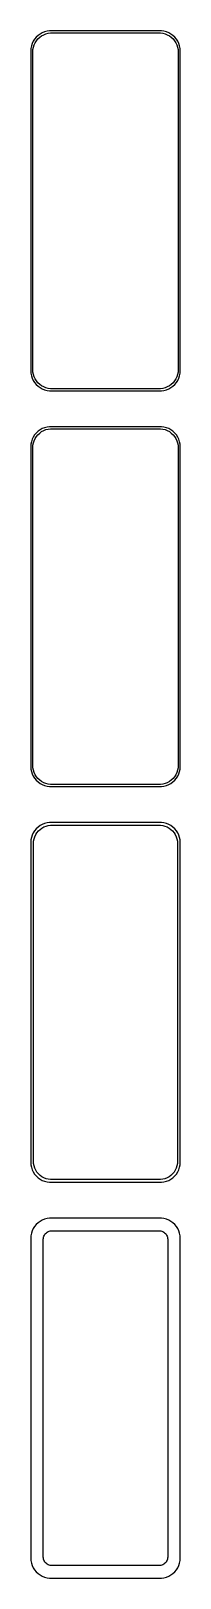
# Model space of a CAD drawing. Header units: metres. Extents: x -19 to 19, y 351 to 738.
import ezdxf

# ---------------------------------------------------------------- set-up
doc = ezdxf.new("R2010")
doc.units = ezdxf.units.M

msp = doc.modelspace()

# ---------------------------------------------------------------- linework, layer by layer
for p, q in [((-18.1315, 735.409), (-18.3989, 734.841)), ((-17.7951, 735.939), (-18.1315, 735.409)), ((-17.3948, 736.423), (-17.7951, 735.939)), ((-17.6624, 735.038), (-17.3428, 735.542)), ((-16.9371, 736.853), (-17.3948, 736.423)), ((-17.3428, 735.542), (-16.9626, 736.002)), ((-16.9626, 736.002), (-16.5278, 736.41)), ((-16.4291, 737.222), (-16.9371, 736.853)), ((-16.5278, 736.41), (-16.0452, 736.761)), ((-15.8789, 737.524), (-16.4291, 737.222)), ((-16.0452, 736.761), (-15.5224, 737.048)), ((-15.2951, 737.755), (-15.8789, 737.524)), ((-15.5224, 737.048), (-14.9678, 737.268)), ((-14.6869, 737.911), (-15.2951, 737.755)), ((-14.9678, 737.268), (-14.3901, 737.416)), ((-14.0639, 737.99), (-14.6869, 737.911)), ((-14.3901, 737.416), (-13.7982, 737.491)), ((14.0639, 737.99), (-14.0639, 737.99)), ((-13.7982, 737.491), (13.7982, 737.491)), ((13.7982, 737.491), (14.3901, 737.416)), ((14.6869, 737.911), (14.0639, 737.99)), ((14.3901, 737.416), (14.9678, 737.268)), ((15.2951, 737.755), (14.6869, 737.911)), ((14.9678, 737.268), (15.5224, 737.048)), ((15.8789, 737.524), (15.2951, 737.755)), ((15.5224, 737.048), (16.0452, 736.761)), ((16.4291, 737.222), (15.8789, 737.524)), ((16.0452, 736.761), (16.5278, 736.41)), ((16.9371, 736.853), (16.4291, 737.222)), ((16.5278, 736.41), (16.9626, 736.002)), ((17.3948, 736.423), (16.9371, 736.853)), ((16.9626, 736.002), (17.3428, 735.542)), ((17.3428, 735.542), (17.6624, 735.038)), ((17.7951, 735.939), (17.3948, 736.423)), ((18.1315, 735.409), (17.7951, 735.939)), ((18.3989, 734.841), (18.1315, 735.409)), ((-18.7106, 733.627), (-18.75, 733)), ((-18.75, 733), (-18.75, 653)), ((-18.5929, 734.243), (-18.7106, 733.627)), ((-18.3989, 734.841), (-18.5929, 734.243)), ((-18.25, 732.75), (-18.2125, 733.345)), ((-18.25, 653.25), (-18.25, 732.75)), ((-18.2125, 733.345), (-18.1008, 733.931)), ((-18.1008, 733.931), (-17.9164, 734.499)), ((-17.9164, 734.499), (-17.6624, 735.038)), ((17.6624, 735.038), (17.9164, 734.499)), ((17.9164, 734.499), (18.1008, 733.931)), ((18.1008, 733.931), (18.2125, 733.345)), ((18.2125, 733.345), (18.25, 732.75)), ((18.25, 732.75), (18.25, 653.25)), ((18.5929, 734.243), (18.3989, 734.841)), ((18.7106, 733.627), (18.5929, 734.243)), ((18.75, 733), (18.7106, 733.627)), ((18.75, 653), (18.75, 733)), ((-18.75, 653), (-18.7106, 652.373)), ((-18.7106, 652.373), (-18.5929, 651.757)), ((-18.5929, 651.757), (-18.3989, 651.159)), ((-18.3989, 651.159), (-18.1315, 650.591)), ((-18.2125, 652.655), (-18.25, 653.25)), ((-18.1008, 652.069), (-18.2125, 652.655)), ((-18.1315, 650.591), (-17.7951, 650.061)), ((-17.9164, 651.501), (-18.1008, 652.069)), ((-17.6624, 650.962), (-17.9164, 651.501)), ((-17.3428, 650.458), (-17.6624, 650.962)), ((-16.9626, 649.998), (-17.3428, 650.458)), ((17.3428, 650.458), (16.9626, 649.998)), ((17.6624, 650.962), (17.3428, 650.458)), ((17.9164, 651.501), (17.6624, 650.962)), ((17.7951, 650.061), (18.1315, 650.591)), ((18.1008, 652.069), (17.9164, 651.501)), ((18.2125, 652.655), (18.1008, 652.069)), ((18.1315, 650.591), (18.3989, 651.159)), ((18.25, 653.25), (18.2125, 652.655)), ((18.3989, 651.159), (18.5929, 651.757)), ((18.5929, 651.757), (18.7106, 652.373)), ((18.7106, 652.373), (18.75, 653)), ((-17.7951, 650.061), (-17.3948, 649.577)), ((-17.3948, 649.577), (-16.9371, 649.147)), ((-16.5278, 649.59), (-16.9626, 649.998)), ((-16.9371, 649.147), (-16.4291, 648.778)), ((-16.0452, 649.239), (-16.5278, 649.59)), ((-16.4291, 648.778), (-15.8789, 648.476)), ((-15.5224, 648.952), (-16.0452, 649.239)), ((-15.8789, 648.476), (-15.2951, 648.245)), ((-14.9678, 648.732), (-15.5224, 648.952)), ((-15.2951, 648.245), (-14.6869, 648.089)), ((-14.3901, 648.584), (-14.9678, 648.732)), ((-14.6869, 648.089), (-14.0639, 648.01)), ((-13.7982, 648.509), (-14.3901, 648.584)), ((-14.0639, 648.01), (14.0639, 648.01)), ((13.7982, 648.509), (-13.7982, 648.509)), ((14.3901, 648.584), (13.7982, 648.509)), ((14.0639, 648.01), (14.6869, 648.089)), ((14.9678, 648.732), (14.3901, 648.584)), ((14.6869, 648.089), (15.2951, 648.245)), ((15.5224, 648.952), (14.9678, 648.732)), ((15.2951, 648.245), (15.8789, 648.476)), ((16.0452, 649.239), (15.5224, 648.952)), ((15.8789, 648.476), (16.4291, 648.778)), ((16.5278, 649.59), (16.0452, 649.239)), ((16.4291, 648.778), (16.9371, 649.147)), ((16.9626, 649.998), (16.5278, 649.59)), ((16.9371, 649.147), (17.3948, 649.577)), ((17.3948, 649.577), (17.7951, 650.061)), ((-15.8789, 638.524), (-16.4291, 638.222)), ((-15.2951, 638.755), (-15.8789, 638.524)), ((-14.6869, 638.911), (-15.2951, 638.755)), ((-14.0639, 638.99), (-14.6869, 638.911)), ((14.0639, 638.99), (-14.0639, 638.99)), ((14.6869, 638.911), (14.0639, 638.99)), ((15.2951, 638.755), (14.6869, 638.911)), ((15.8789, 638.524), (15.2951, 638.755)), ((16.4291, 638.222), (15.8789, 638.524)), ((-18.5929, 635.243), (-18.7106, 634.627)), ((-18.3989, 635.841), (-18.5929, 635.243)), ((-18.1315, 636.409), (-18.3989, 635.841)), ((-18.2125, 634.345), (-18.1008, 634.931)), ((-17.7951, 636.939), (-18.1315, 636.409)), ((-18.1008, 634.931), (-17.9164, 635.499)), ((-17.9164, 635.499), (-17.6624, 636.038)), ((-17.3948, 637.423), (-17.7951, 636.939)), ((-17.6624, 636.038), (-17.3428, 636.542)), ((-16.9371, 637.853), (-17.3948, 637.423)), ((-17.3428, 636.542), (-16.9626, 637.002)), ((-16.9626, 637.002), (-16.5278, 637.41)), ((-16.4291, 638.222), (-16.9371, 637.853)), ((-16.5278, 637.41), (-16.0452, 637.761)), ((-16.0452, 637.761), (-15.5224, 638.048)), ((-15.5224, 638.048), (-14.9678, 638.268)), ((-14.9678, 638.268), (-14.3901, 638.416)), ((-14.3901, 638.416), (-13.7982, 638.491)), ((-13.7982, 638.491), (13.7982, 638.491)), ((13.7982, 638.491), (14.3901, 638.416)), ((14.3901, 638.416), (14.9678, 638.268)), ((14.9678, 638.268), (15.5224, 638.048)), ((15.5224, 638.048), (16.0452, 637.761)), ((16.0452, 637.761), (16.5278, 637.41)), ((16.9371, 637.853), (16.4291, 638.222)), ((16.5278, 637.41), (16.9626, 637.002)), ((17.3948, 637.423), (16.9371, 637.853)), ((16.9626, 637.002), (17.3428, 636.542)), ((17.3428, 636.542), (17.6624, 636.038)), ((17.7951, 636.939), (17.3948, 637.423)), ((17.6624, 636.038), (17.9164, 635.499)), ((18.1315, 636.409), (17.7951, 636.939)), ((17.9164, 635.499), (18.1008, 634.931)), ((18.1008, 634.931), (18.2125, 634.345)), ((18.3989, 635.841), (18.1315, 636.409)), ((18.5929, 635.243), (18.3989, 635.841)), ((18.7106, 634.627), (18.5929, 635.243)), ((-18.7106, 634.627), (-18.75, 634)), ((-18.75, 634), (-18.75, 554)), ((-18.25, 633.75), (-18.2125, 634.345)), ((-18.25, 554.25), (-18.25, 633.75)), ((18.2125, 634.345), (18.25, 633.75)), ((18.25, 633.75), (18.25, 554.25)), ((18.75, 634), (18.7106, 634.627)), ((18.75, 554), (18.75, 634)), ((-18.75, 554), (-18.7106, 553.373)), ((-18.2125, 553.655), (-18.25, 554.25)), ((-18.1008, 553.069), (-18.2125, 553.655)), ((18.2125, 553.655), (18.1008, 553.069)), ((18.25, 554.25), (18.2125, 553.655)), ((18.7106, 553.373), (18.75, 554)), ((-18.7106, 553.373), (-18.5929, 552.757)), ((-18.5929, 552.757), (-18.3989, 552.159)), ((-18.3989, 552.159), (-18.1315, 551.591)), ((-18.1315, 551.591), (-17.7951, 551.061)), ((-17.9164, 552.501), (-18.1008, 553.069)), ((-17.6624, 551.962), (-17.9164, 552.501)), ((-17.7951, 551.061), (-17.3948, 550.577)), ((-17.3428, 551.458), (-17.6624, 551.962)), ((-17.3948, 550.577), (-16.9371, 550.147)), ((-16.9626, 550.998), (-17.3428, 551.458)), ((-16.5278, 550.59), (-16.9626, 550.998)), ((-16.9371, 550.147), (-16.4291, 549.778)), ((-16.0452, 550.239), (-16.5278, 550.59)), ((-16.4291, 549.778), (-15.8789, 549.476)), ((-15.5224, 549.952), (-16.0452, 550.239)), ((-14.9678, 549.732), (-15.5224, 549.952)), ((-14.3901, 549.584), (-14.9678, 549.732)), ((-13.7982, 549.509), (-14.3901, 549.584)), ((14.3901, 549.584), (13.7982, 549.509)), ((14.9678, 549.732), (14.3901, 549.584)), ((15.5224, 549.952), (14.9678, 549.732)), ((16.0452, 550.239), (15.5224, 549.952)), ((15.8789, 549.476), (16.4291, 549.778)), ((16.5278, 550.59), (16.0452, 550.239)), ((16.4291, 549.778), (16.9371, 550.147)), ((16.9626, 550.998), (16.5278, 550.59)), ((16.9371, 550.147), (17.3948, 550.577)), ((17.3428, 551.458), (16.9626, 550.998)), ((17.6624, 551.962), (17.3428, 551.458)), ((17.3948, 550.577), (17.7951, 551.061)), ((17.9164, 552.501), (17.6624, 551.962)), ((17.7951, 551.061), (18.1315, 551.591)), ((18.1008, 553.069), (17.9164, 552.501)), ((18.1315, 551.591), (18.3989, 552.159)), ((18.3989, 552.159), (18.5929, 552.757)), ((18.5929, 552.757), (18.7106, 553.373)), ((-15.8789, 549.476), (-15.2951, 549.245)), ((-15.2951, 549.245), (-14.6869, 549.089)), ((-14.6869, 549.089), (-14.0639, 549.01)), ((-14.0639, 549.01), (14.0639, 549.01)), ((13.7982, 549.509), (-13.7982, 549.509)), ((14.0639, 549.01), (14.6869, 549.089)), ((14.6869, 549.089), (15.2951, 549.245)), ((15.2951, 549.245), (15.8789, 549.476)), ((-17.7951, 537.939), (-18.1315, 537.409)), ((-17.3948, 538.423), (-17.7951, 537.939)), ((-16.9371, 538.853), (-17.3948, 538.423)), ((-16.4291, 539.222), (-16.9371, 538.853)), ((-16.8375, 537.884), (-16.4184, 538.278)), ((-15.8789, 539.524), (-16.4291, 539.222)), ((-16.4184, 538.278), (-15.9532, 538.616)), ((-15.9532, 538.616), (-15.4494, 538.893)), ((-15.2951, 539.755), (-15.8789, 539.524)), ((-15.4494, 538.893), (-14.9148, 539.104)), ((-14.6869, 539.911), (-15.2951, 539.755)), ((-14.9148, 539.104), (-14.3579, 539.247)), ((-14.0639, 539.99), (-14.6869, 539.911)), ((-14.3579, 539.247), (-13.7875, 539.319)), ((14.0639, 539.99), (-14.0639, 539.99)), ((-13.7875, 539.319), (13.7875, 539.319)), ((13.7875, 539.319), (14.3579, 539.247)), ((14.6869, 539.911), (14.0639, 539.99)), ((14.3579, 539.247), (14.9148, 539.104)), ((15.2951, 539.755), (14.6869, 539.911)), ((14.9148, 539.104), (15.4494, 538.893)), ((15.8789, 539.524), (15.2951, 539.755)), ((15.4494, 538.893), (15.9532, 538.616)), ((16.4291, 539.222), (15.8789, 539.524)), ((15.9532, 538.616), (16.4184, 538.278)), ((16.4184, 538.278), (16.8375, 537.884)), ((16.9371, 538.853), (16.4291, 539.222)), ((17.3948, 538.423), (16.9371, 538.853)), ((17.7951, 537.939), (17.3948, 538.423)), ((18.1315, 537.409), (17.7951, 537.939)), ((-18.7106, 535.627), (-18.75, 535)), ((-18.75, 535), (-18.75, 455)), ((-18.5929, 536.243), (-18.7106, 535.627)), ((-18.3989, 536.841), (-18.5929, 536.243)), ((-18.1315, 537.409), (-18.3989, 536.841)), ((-18.0784, 534.75), (-18.0423, 535.324)), ((-18.0784, 455.25), (-18.0784, 534.75)), ((-18.0423, 535.324), (-17.9346, 535.889)), ((-17.9346, 535.889), (-17.7569, 536.435)), ((-17.7569, 536.435), (-17.5121, 536.956)), ((-17.5121, 536.956), (-17.204, 537.441)), ((-17.204, 537.441), (-16.8375, 537.884)), ((16.8375, 537.884), (17.204, 537.441)), ((17.204, 537.441), (17.5121, 536.956)), ((17.5121, 536.956), (17.7569, 536.435)), ((17.7569, 536.435), (17.9346, 535.889)), ((17.9346, 535.889), (18.0423, 535.324)), ((18.0423, 535.324), (18.0784, 534.75)), ((18.0784, 534.75), (18.0784, 455.25)), ((18.3989, 536.841), (18.1315, 537.409)), ((18.5929, 536.243), (18.3989, 536.841)), ((18.7106, 535.627), (18.5929, 536.243)), ((18.75, 535), (18.7106, 535.627)), ((18.75, 455), (18.75, 535)), ((-18.75, 455), (-18.7106, 454.373)), ((-18.7106, 454.373), (-18.5929, 453.757)), ((-18.5929, 453.757), (-18.3989, 453.159)), ((-18.3989, 453.159), (-18.1315, 452.591)), ((-18.0423, 454.676), (-18.0784, 455.25)), ((-17.9346, 454.111), (-18.0423, 454.676)), ((-17.7569, 453.565), (-17.9346, 454.111)), ((-17.5121, 453.044), (-17.7569, 453.565)), ((-17.204, 452.559), (-17.5121, 453.044)), ((17.5121, 453.044), (17.204, 452.559)), ((17.7569, 453.565), (17.5121, 453.044)), ((17.9346, 454.111), (17.7569, 453.565)), ((18.0423, 454.676), (17.9346, 454.111)), ((18.0784, 455.25), (18.0423, 454.676)), ((18.1315, 452.591), (18.3989, 453.159)), ((18.3989, 453.159), (18.5929, 453.757)), ((18.5929, 453.757), (18.7106, 454.373)), ((18.7106, 454.373), (18.75, 455)), ((-18.1315, 452.591), (-17.7951, 452.061)), ((-17.7951, 452.061), (-17.3948, 451.577)), ((-17.3948, 451.577), (-16.9371, 451.147)), ((-16.8375, 452.116), (-17.204, 452.559)), ((-16.9371, 451.147), (-16.4291, 450.778)), ((-16.4184, 451.722), (-16.8375, 452.116)), ((-16.4291, 450.778), (-15.8789, 450.476)), ((-15.9532, 451.384), (-16.4184, 451.722)), ((-15.4494, 451.107), (-15.9532, 451.384)), ((-15.8789, 450.476), (-15.2951, 450.245)), ((-14.9148, 450.896), (-15.4494, 451.107)), ((-15.2951, 450.245), (-14.6869, 450.089)), ((-14.3579, 450.753), (-14.9148, 450.896)), ((-14.6869, 450.089), (-14.0639, 450.01)), ((-13.7875, 450.681), (-14.3579, 450.753)), ((-14.0639, 450.01), (14.0639, 450.01)), ((13.7875, 450.681), (-13.7875, 450.681)), ((14.3579, 450.753), (13.7875, 450.681)), ((14.0639, 450.01), (14.6869, 450.089)), ((14.9148, 450.896), (14.3579, 450.753)), ((14.6869, 450.089), (15.2951, 450.245)), ((15.4494, 451.107), (14.9148, 450.896)), ((15.2951, 450.245), (15.8789, 450.476)), ((15.9532, 451.384), (15.4494, 451.107)), ((15.8789, 450.476), (16.4291, 450.778)), ((16.4184, 451.722), (15.9532, 451.384)), ((16.8375, 452.116), (16.4184, 451.722)), ((16.4291, 450.778), (16.9371, 451.147)), ((17.204, 452.559), (16.8375, 452.116)), ((16.9371, 451.147), (17.3948, 451.577)), ((17.3948, 451.577), (17.7951, 452.061)), ((17.7951, 452.061), (18.1315, 452.591)), ((-18.3989, 437.841), (-18.5929, 437.243)), ((-18.1315, 438.409), (-18.3989, 437.841)), ((-17.7951, 438.939), (-18.1315, 438.409)), ((-17.3948, 439.423), (-17.7951, 438.939)), ((-16.9371, 439.853), (-17.3948, 439.423)), ((-16.4291, 440.222), (-16.9371, 439.853)), ((-15.8789, 440.524), (-16.4291, 440.222)), ((-15.2951, 440.755), (-15.8789, 440.524)), ((-14.6869, 440.911), (-15.2951, 440.755)), ((-15.0378, 437.194), (-14.8447, 437.375)), ((-14.8447, 437.375), (-14.6304, 437.531)), ((-14.0639, 440.99), (-14.6869, 440.911)), ((-14.6304, 437.531), (-14.3982, 437.659)), ((-14.3982, 437.659), (-14.1519, 437.756)), ((-14.1519, 437.756), (-13.8953, 437.822)), ((14.0639, 440.99), (-14.0639, 440.99)), ((-13.8953, 437.822), (-13.6325, 437.855)), ((-13.6325, 437.855), (13.6325, 437.855)), ((13.6325, 437.855), (13.8953, 437.822)), ((13.8953, 437.822), (14.1519, 437.756)), ((14.6869, 440.911), (14.0639, 440.99)), ((14.1519, 437.756), (14.3982, 437.659)), ((14.3982, 437.659), (14.6304, 437.531)), ((14.6304, 437.531), (14.8447, 437.375)), ((15.2951, 440.755), (14.6869, 440.911)), ((14.8447, 437.375), (15.0378, 437.194)), ((15.8789, 440.524), (15.2951, 440.755)), ((16.4291, 440.222), (15.8789, 440.524)), ((16.9371, 439.853), (16.4291, 440.222)), ((17.3948, 439.423), (16.9371, 439.853)), ((17.7951, 438.939), (17.3948, 439.423)), ((18.1315, 438.409), (17.7951, 438.939)), ((18.3989, 437.841), (18.1315, 438.409)), ((18.5929, 437.243), (18.3989, 437.841)), ((-18.7106, 436.627), (-18.75, 436)), ((-18.75, 436), (-18.75, 356)), ((-18.5929, 437.243), (-18.7106, 436.627)), ((-15.6096, 435.75), (-15.593, 436.014)), ((-15.6096, 356.25), (-15.6096, 435.75)), ((-15.593, 436.014), (-15.5434, 436.275)), ((-15.5434, 436.275), (-15.4615, 436.527)), ((-15.4615, 436.527), (-15.3487, 436.766)), ((-15.3487, 436.766), (-15.2067, 436.99)), ((-15.2067, 436.99), (-15.0378, 437.194)), ((15.0378, 437.194), (15.2067, 436.99)), ((15.2067, 436.99), (15.3487, 436.766)), ((15.3487, 436.766), (15.4615, 436.527)), ((15.4615, 436.527), (15.5434, 436.275)), ((15.5434, 436.275), (15.593, 436.014)), ((15.593, 436.014), (15.6096, 435.75)), ((15.6096, 435.75), (15.6096, 356.25)), ((18.7106, 436.627), (18.5929, 437.243)), ((18.75, 436), (18.7106, 436.627)), ((18.75, 356), (18.75, 436)), ((-15.593, 355.986), (-15.6096, 356.25)), ((15.6096, 356.25), (15.593, 355.986)), ((-18.75, 356), (-18.7106, 355.373)), ((-18.7106, 355.373), (-18.5929, 354.757)), ((-18.5929, 354.757), (-18.3989, 354.159)), ((-18.3989, 354.159), (-18.1315, 353.591)), ((-18.1315, 353.591), (-17.7951, 353.061)), ((-17.7951, 353.061), (-17.3948, 352.577)), ((-17.3948, 352.577), (-16.9371, 352.147)), ((-15.5434, 355.725), (-15.593, 355.986)), ((-15.4615, 355.473), (-15.5434, 355.725)), ((-15.3487, 355.234), (-15.4615, 355.473)), ((-15.2067, 355.01), (-15.3487, 355.234)), ((-15.0378, 354.806), (-15.2067, 355.01)), ((-14.8447, 354.625), (-15.0378, 354.806)), ((-14.6304, 354.469), (-14.8447, 354.625)), ((-14.3982, 354.341), (-14.6304, 354.469)), ((-14.1519, 354.244), (-14.3982, 354.341)), ((-13.8953, 354.178), (-14.1519, 354.244)), ((-13.6325, 354.145), (-13.8953, 354.178)), ((13.6325, 354.145), (-13.6325, 354.145)), ((13.8953, 354.178), (13.6325, 354.145)), ((14.1519, 354.244), (13.8953, 354.178)), ((14.3982, 354.341), (14.1519, 354.244)), ((14.6304, 354.469), (14.3982, 354.341)), ((14.8447, 354.625), (14.6304, 354.469)), ((15.0378, 354.806), (14.8447, 354.625)), ((15.2067, 355.01), (15.0378, 354.806)), ((15.3487, 355.234), (15.2067, 355.01)), ((15.4615, 355.473), (15.3487, 355.234)), ((15.5434, 355.725), (15.4615, 355.473)), ((15.593, 355.986), (15.5434, 355.725)), ((16.9371, 352.147), (17.3948, 352.577)), ((17.3948, 352.577), (17.7951, 353.061)), ((17.7951, 353.061), (18.1315, 353.591)), ((18.1315, 353.591), (18.3989, 354.159)), ((18.3989, 354.159), (18.5929, 354.757)), ((18.5929, 354.757), (18.7106, 355.373)), ((18.7106, 355.373), (18.75, 356)), ((-16.9371, 352.147), (-16.4291, 351.778)), ((-16.4291, 351.778), (-15.8789, 351.476)), ((-15.8789, 351.476), (-15.2951, 351.245)), ((-15.2951, 351.245), (-14.6869, 351.089)), ((-14.6869, 351.089), (-14.0639, 351.01)), ((-14.0639, 351.01), (14.0639, 351.01)), ((14.0639, 351.01), (14.6869, 351.089)), ((14.6869, 351.089), (15.2951, 351.245)), ((15.2951, 351.245), (15.8789, 351.476)), ((15.8789, 351.476), (16.4291, 351.778)), ((16.4291, 351.778), (16.9371, 352.147))]:
    msp.add_line(p, q)

doc.saveas('drawing.dxf')
